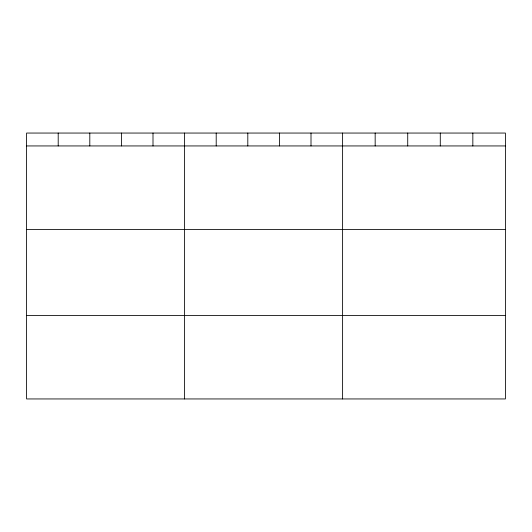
<?xml version="1.0" encoding="UTF-8"?>
<svg xmlns="http://www.w3.org/2000/svg" width="532" height="532" viewBox="0 0 532 532"><rect width="100%" height="100%" fill="white"/><g stroke="black" fill="none" stroke-linecap="round" stroke-linejoin="round"><path stroke-width="0.8" d="M505.4 145.941L505.4 398.947L26.6 398.947L26.6 133.053L505.4 133.053L505.4 145.941L26.6 145.941M26.6 229.432L505.4 229.432M26.6 315.456L505.4 315.456M472.842 133.053L472.842 145.941M440.283 133.053L440.283 145.941M407.725 133.053L407.725 145.941M375.166 133.053L375.166 145.941M342.608 133.053L342.608 398.947M311.007 133.053L311.007 145.941M279.406 133.053L279.406 145.941M247.806 133.053L247.806 145.941M216.205 133.053L216.205 145.941M184.604 133.053L184.604 398.947M153.003 133.053L153.003 145.941M121.402 133.053L121.402 145.941M89.802 133.053L89.802 145.941M58.201 133.053L58.201 145.941"/></g></svg>
